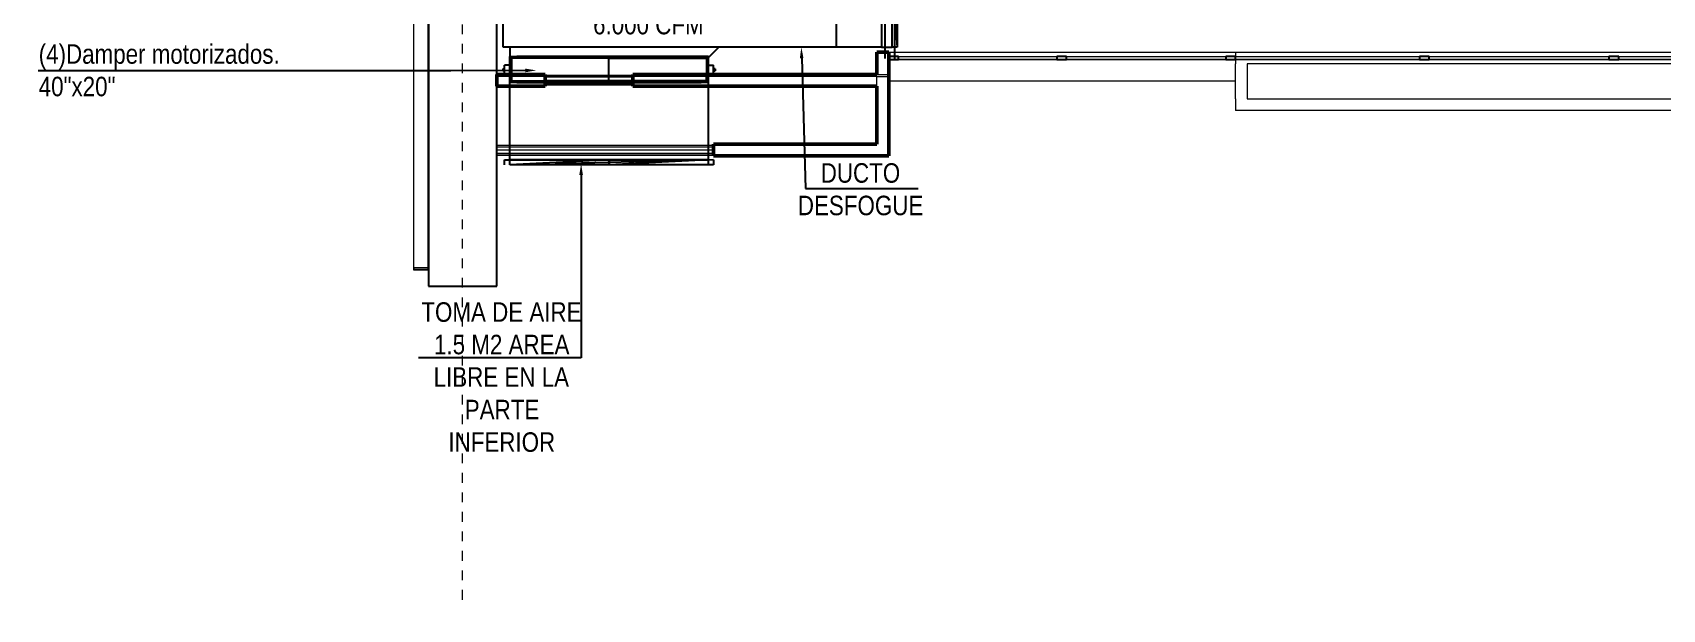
# Model space of a CAD drawing. Header units: inches. Extents: x -3 to 209, y -384 to 20.
# Drawn here: x 158.04 to 174.74, y -28.01 to -22.09 of the extents above; entities that cross this region are included whole.
import ezdxf
from ezdxf import colors
from ezdxf.entities.mleader import LeaderData, LeaderLine
from ezdxf.math import Vec2, Vec3

# ---------------------------------------------------------------- set-up
doc = ezdxf.new("R2010")
doc.units = ezdxf.units.IN
doc.header["$MEASUREMENT"] = 0
doc.linetypes.add('Grid Line 1_2_', pattern=[0.022225, 0.0127, -0.003175, 0.003175, -0.003175])
doc.linetypes.add('HIDDEN2', pattern=[0.1875, 0.125, -0.0625])
for name, color, linetype, lineweight in [('A-GLAZ', 253, 'Continuous', 13), ('A-GLAZ-CURT', 253, 'Continuous', 9), ('A-GLAZ-CWMG', 253, 'Continuous', 9), ('A-WALL-PATT', 253, 'Continuous', 50), ('HVAC -Textos Rejillas', 2, 'Continuous', 9), ('S-BEAM', 253, 'Continuous', 13), ('S-COLS', 6, 'Continuous', 13), ('S-GRID', 253, 'Continuous', 9)]:
    doc.layers.add(name, color=color, linetype=linetype, lineweight=lineweight)
for name, color, linetype in [('A-WALL', 253, 'Continuous'), ('BASE PLAN$0$NBS-HEAVY', 253, 'Continuous'), ('Hvac Textos', 7, 'Continuous'), ('HVAC-Accesorios', 1, 'Continuous'), ('HVAC-Extraccion', 114, 'Continuous'), ('HVAC-Rejillas', 2, 'HIDDEN2')]:
    doc.layers.add(name, color=color, linetype=linetype)
doc.styles.add('Arial Narrow', font='ARIALN.TTF', dxfattribs={"height": 0.00295})
doc.styles.get("Standard").update_dxf_attribs({"font": 'arial.ttf'})

# ---------------------------------------------------------------- blocks, each defined once
blk = doc.blocks.new('rr')
at = {"linetype": 'ByBlock', "lineweight": -2}
for p, q in [((-0.0127, -0.0127), (0.0127, 0.0127)), ((-0.0127, -0.0127), (-0.0127, 0.0127)), ((-0.0127, 0.0127), (0.0127, 0.0127)), ((0.0127, 0.0127), (0.0127, -0.0127)), ((0.0127, -0.0127), (-0.0127, -0.0127))]:
    blk.add_line(p, q, dxfattribs=at)
blk = doc.blocks.new('*U78')
blk.add_lwpolyline([(-1.0399, -0.0566), (-1.0399, 0), (0, 0), (0.0566, -0.0566), (-1.0399, -0.0566)])
blk = doc.blocks.new('Damper 36x34 - Damper 40x18-V18-1 - Mecánica')
for p, q in [((-0.07, 0.176), (-0.065, 0.176)), ((-0.07, 0.176), (-0.07, 0.078)), ((-0.065, 0.176), (0, 0.176)), ((0, 0.25), (1, 0.25)), ((0, 0.241), (0, 0.25)), ((0, 0.009), (0, 0.241)), ((0, 0.241), (1, 0.241)), ((1, 0.25), (1, 0.241)), ((1, 0.241), (1, 0.009)), ((-0.07, 0.137), (-0.089, 0.137)), ((-0.089, 0.133), (-0.089, 0.137)), ((-0.089, 0.137), (-0.089, 0.137)), ((-0.089, 0.13), (-0.089, 0.133)), ((-0.089, 0.125), (-0.089, 0.13)), ((-0.089, 0.12), (-0.089, 0.125)), ((-0.089, 0.118), (-0.089, 0.12)), ((-0.089, 0.117), (-0.089, 0.118)), ((-0.089, 0.117), (-0.07, 0.117)), ((-0.065, 0.078), (-0.07, 0.078)), ((0, 0.078), (-0.065, 0.078)), ((0, 0), (0, 0.009)), ((1, 0.009), (0, 0.009)), ((1, 0), (0, 0)), ((1, 0.009), (1, 0))]:
    blk.add_line(p, q)
blk = doc.blocks.new('soporte dampers - soporte dampers-960247-1 - Mecánica')
for p, q in [((-0.02, -0.26), (-0.02, 0.01)), ((-0.01, 0.01), (-0.02, 0.01)), ((-0.01, 0.01), (-0.01, -0.26)), ((-0.01, 0.01), (-0.01, -0.06)), ((0, 0.01), (-0.01, 0.01)), ((0.055, 0.01), (0, 0.01)), ((0, -0.06), (0, 0)), ((0, 0), (0.055, 0)), ((0.055, 0.01), (1.946, 0.01)), ((0.055, 0.01), (0.055, 0)), ((0.055, 0), (0.055, 0.01)), ((1.946, 0), (0.055, 0)), ((1.946, 0), (1.946, 0.01)), ((1.967, 0.01), (1.946, 0.01)), ((1.946, 0.01), (1.946, 0)), ((1.946, 0), (1.967, 0)), ((2.001, 0.01), (1.967, 0.01)), ((1.967, 0), (2.001, 0)), ((2.011, 0.01), (2.001, 0.01)), ((2.001, 0), (2.001, -0.06)), ((2.011, -0.19), (2.011, 0.01)), ((2.021, 0.01), (2.011, 0.01)), ((2.011, -0.06), (2.011, 0.01)), ((2.021, 0.01), (2.021, -0.26)), ((-0.01, -0.06), (0, -0.06)), ((2.001, -0.06), (2.011, -0.06)), ((-0.02, -0.26), (-0.01, -0.26)), ((0, -0.19), (-0.01, -0.19)), ((-0.01, -0.19), (-0.01, -0.26)), ((-0.01, -0.26), (0, -0.26)), ((0, -0.25), (0, -0.19)), ((0.055, -0.25), (0, -0.25)), ((0, -0.26), (0.055, -0.26)), ((0.055, -0.25), (1.946, -0.25)), ((0.055, -0.25), (0.055, -0.26)), ((0.055, -0.26), (0.055, -0.25)), ((1.946, -0.26), (0.055, -0.26)), ((1.946, -0.25), (1.946, -0.26)), ((1.946, -0.26), (1.946, -0.25)), ((1.946, -0.25), (2.001, -0.25)), ((2.001, -0.26), (1.946, -0.26)), ((2.001, -0.25), (2.001, -0.19)), ((2.001, -0.19), (2.011, -0.19)), ((2.011, -0.26), (2.001, -0.26)), ((2.011, -0.19), (2.011, -0.26)), ((2.021, -0.26), (2.011, -0.26))]:
    blk.add_line(p, q)

msp = doc.modelspace()

# ---------------------------------------------------------------- linework, layer by layer
at = {"layer": 'A-GLAZ', "lineweight": 18}
for p, q in [((164.189, -22.532), (163.289, -22.532)), ((163.289, -22.534), (164.189, -22.534)), ((164.189, -22.548), (163.289, -22.548)), ((163.289, -22.582), (164.189, -22.582)), ((163.289, -22.616), (164.189, -22.616)), ((164.189, -22.63), (163.289, -22.63)), ((164.189, -22.632), (163.289, -22.632)), ((162.795, -23.248), (165.014, -23.248)), ((165.014, -23.25), (162.795, -23.25)), ((162.795, -23.264), (165.014, -23.264)), ((165.014, -23.298), (162.795, -23.298)), ((165.014, -23.332), (162.795, -23.332)), ((162.795, -23.346), (165.014, -23.346)), ((162.795, -23.348), (165.014, -23.348))]:
    msp.add_line(p, q, dxfattribs=at)
at = {"layer": 'A-GLAZ-CURT', "lineweight": 18}
for p, q in [((168.532, -22.34), (166.91, -22.34)), ((166.91, -22.34), (166.91, -22.365)), ((166.91, -22.365), (168.532, -22.365)), ((168.532, -22.365), (168.532, -22.34)), ((170.265, -22.34), (168.632, -22.34)), ((168.632, -22.34), (168.632, -22.365)), ((168.632, -22.365), (170.265, -22.365)), ((170.265, -22.365), (170.265, -22.34)), ((172.249, -22.34), (170.365, -22.34)), ((170.365, -22.34), (170.365, -22.365)), ((170.365, -22.365), (172.249, -22.365)), ((172.249, -22.365), (172.249, -22.34)), ((174.192, -22.34), (172.349, -22.34)), ((172.349, -22.34), (172.349, -22.365)), ((172.349, -22.365), (174.192, -22.365)), ((174.192, -22.365), (174.192, -22.34)), ((176.136, -22.34), (174.292, -22.34)), ((174.292, -22.34), (174.292, -22.365)), ((174.292, -22.365), (176.136, -22.365))]:
    msp.add_line(p, q, dxfattribs=at)
at = {"layer": 'A-GLAZ-CWMG', "lineweight": 25, "extrusion": (0, 0, -1)}
for p, q in [((166.91, -22.337), (166.81, -22.337)), ((166.81, -22.337), (166.81, -22.367)), ((166.81, -22.367), (166.91, -22.367)), ((166.91, -22.367), (166.91, -22.337)), ((168.632, -22.337), (168.532, -22.337)), ((168.532, -22.337), (168.532, -22.367)), ((168.532, -22.367), (168.632, -22.367)), ((168.632, -22.367), (168.632, -22.337)), ((172.349, -22.337), (172.249, -22.337)), ((172.249, -22.337), (172.249, -22.367)), ((172.249, -22.367), (172.349, -22.367)), ((172.349, -22.367), (172.349, -22.337)), ((174.292, -22.337), (174.192, -22.337)), ((174.192, -22.337), (174.192, -22.367)), ((174.192, -22.367), (174.292, -22.367)), ((174.292, -22.367), (174.292, -22.337))]:
    msp.add_line(p, q, dxfattribs=at)
at = {"layer": 'A-GLAZ-CWMG'}
for p, q in [((166.91, -22.337), (168.532, -22.337)), ((166.91, -22.367), (168.532, -22.367)), ((168.632, -22.337), (170.265, -22.337)), ((168.632, -22.367), (170.265, -22.367)), ((170.365, -22.337), (172.249, -22.337)), ((170.365, -22.367), (172.249, -22.367)), ((172.349, -22.337), (174.192, -22.337)), ((172.349, -22.367), (174.192, -22.367)), ((174.292, -22.337), (176.136, -22.337)), ((174.292, -22.367), (176.136, -22.367))]:
    msp.add_line(p, q, dxfattribs=at)
at = {"layer": 'A-GLAZ-CWMG', "lineweight": 25}
for p, q in [((170.365, -22.337), (170.265, -22.337)), ((170.265, -22.337), (170.265, -22.367)), ((170.265, -22.367), (170.365, -22.367)), ((170.365, -22.367), (170.365, -22.337))]:
    msp.add_line(p, q, dxfattribs=at)
at = {"layer": 'A-WALL', "lineweight": 50}
for p, q in [((166.69, -22.292), (166.69, -22.522)), ((166.81, -22.292), (166.69, -22.292)), ((166.81, -22.522), (166.81, -22.292)), ((163.289, -22.522), (162.794, -22.522)), ((162.794, -22.522), (162.794, -22.642)), ((163.289, -22.642), (163.289, -22.522)), ((166.69, -22.522), (164.189, -22.522)), ((164.189, -22.522), (164.189, -22.642)), ((166.81, -22.542), (166.81, -22.522)), ((166.81, -22.542), (166.81, -22.522)), ((166.81, -23.358), (166.81, -22.542)), ((162.794, -22.642), (163.289, -22.642)), ((164.189, -22.642), (166.69, -22.642)), ((166.69, -22.642), (166.69, -23.238)), ((166.69, -23.238), (165.014, -23.238)), ((165.014, -23.238), (165.014, -23.358)), ((165.014, -23.358), (166.69, -23.358)), ((166.69, -23.358), (166.81, -23.358))]:
    msp.add_line(p, q, dxfattribs=at)
at = {"layer": 'A-WALL', "lineweight": 18}
for p, q in [((166.81, -22.292), (170.365, -22.292)), ((170.365, -22.292), (185.905, -22.292)), ((170.365, -22.292), (170.365, -22.337)), ((170.365, -22.367), (170.365, -22.412)), ((163.289, -22.542), (162.794, -22.542)), ((166.69, -22.542), (164.189, -22.542)), ((166.69, -22.522), (166.81, -22.522)), ((166.69, -22.642), (166.69, -22.542)), ((166.69, -22.542), (166.81, -22.542)), ((170.365, -22.772), (170.365, -22.412)), ((185.905, -22.412), (170.485, -22.412)), ((170.485, -22.412), (170.485, -22.772)), ((170.365, -22.592), (166.81, -22.592)), ((170.365, -22.772), (170.365, -22.892)), ((170.485, -22.772), (187.743, -22.772)), ((187.863, -22.892), (170.365, -22.892))]:
    msp.add_line(p, q, dxfattribs=at)
at = {"layer": 'A-WALL-PATT', "linetype": 'Continuous', "lineweight": 9}
msp.add_line((165.762, -22.523), (165.751, -22.542), dxfattribs=at)
at = {"layer": 'BASE PLAN$0$NBS-HEAVY'}
for p, q in [((166.773, -22.358), (166.773, -19.936)), ((166.873, -22.358), (166.873, -19.964))]:
    msp.add_line(p, q, dxfattribs=at)
at = {"layer": 'HVAC-Extraccion'}
for p, q in [((162.86, -22.243), (162.86, -21.887)), ((166.276, -22.242), (166.276, -21.887)), ((166.276, -22.242), (162.86, -22.243))]:
    msp.add_line(p, q, dxfattribs=at)
for points in [[(166.736, -22.242), (166.276, -22.242), (166.276, -21.531), (166.736, -20.82)], [(166.736, -22.242), (166.846, -22.242), (166.846, -20.82), (166.736, -20.82)], [(164.96, -23.399), (162.928, -23.399), (162.928, -22.353), (164.96, -22.353)]]:
    msp.add_lwpolyline(points, close=True, dxfattribs=at)
at = {"layer": 'S-BEAM'}
for p, q in [((161.941, -17.784), (161.941, -24.507)), ((162.091, -24.507), (162.091, -17.784)), ((161.941, -24.507), (161.941, -24.526)), ((161.946, -24.526), (161.946, -24.507)), ((162.081, -24.506), (161.951, -24.506)), ((161.951, -24.506), (162.081, -24.506)), ((161.951, -24.527), (162.081, -24.527)), ((162.081, -24.527), (161.951, -24.527)), ((162.086, -24.507), (162.086, -24.526)), ((162.091, -24.526), (162.091, -24.507))]:
    msp.add_line(p, q, dxfattribs=at)
for centre, major_axis, start_param, end_param in [((161.951, -24.507), (0.01, 0), 1.570796, 3.141593), ((161.951, -24.526), (0.01, 0), 3.141593, 4.712389), ((161.951, -24.507), (0.005, 0), 1.570796, 3.141593), ((161.951, -24.526), (0.005, 0), 3.141593, 4.712389), ((162.081, -24.507), (0.01, 0), 0, 1.570796), ((162.081, -24.507), (0.005, 0), 0, 1.570796), ((162.081, -24.526), (0.01, 0), 4.712389, 6.283185), ((162.081, -24.526), (0.005, 0), 4.712389, 6.283185)]:
    msp.add_ellipse(centre, major_axis=major_axis, ratio=0.059533, start_param=start_param, end_param=end_param, dxfattribs=at)
at = {"layer": 'S-COLS', "lineweight": 25}
for p, q in [((162.095, -21.692), (162.095, -24.692)), ((162.795, -24.692), (162.795, -21.692)), ((162.095, -24.692), (162.795, -24.692))]:
    msp.add_line(p, q, dxfattribs=at)
at = {"layer": 'S-GRID', "linetype": 'Grid Line 1_2_'}
msp.add_line((162.44, 18.992), (162.44, -28.008), dxfattribs=at)

# ---------------------------------------------------------------- block references
at = {"layer": 'HVAC-Accesorios', "xscale": -1, "rotation": 180}
for name, p in [('Damper 36x34 - Damper 40x18-V18-1 - Mecánica', (162.943, -22.347)), ('soporte dampers - soporte dampers-960247-1 - Mecánica', (162.943, -22.596))]:
    msp.add_blockref(name, p, dxfattribs=at)
at = {"layer": 'HVAC-Accesorios', "rotation": 180}
msp.add_blockref('Damper 36x34 - Damper 40x18-V18-1 - Mecánica', (164.943, -22.347), dxfattribs=at)
at = {"layer": 'HVAC-Extraccion', "xscale": -1.953866694221574, "yscale": 1.953866694221574, "zscale": 1.953866694221574, "rotation": 180}
msp.add_blockref('*U78', (164.96, -22.353), dxfattribs=at)
at = {"layer": 'HVAC-Rejillas', "yscale": 2, "zscale": 12}
for p, xscale, rotation in [((166.871, -21.887), 28, 270), ((163.944, -23.424), 84.252, 180), ((163.436, -23.424), 40, 180), ((164.452, -23.424), 40, 180)]:
    msp.add_blockref('rr', p, dxfattribs=dict(at, xscale=xscale, rotation=rotation))

# ---------------------------------------------------------------- texts
at = {"layer": 'HVAC -Textos Rejillas', "char_height": 0.2, "width": 1.6348, "attachment_point": 1, "style": 'Arial Narrow'}
for s, insert in [('\\pi0.43255;28"x20"\\P\\pi0.26345;6.000 CFM ', (163.517, -21.577)), ('\\pi0.42375;DUCTO \\P\\pi0.1893;DESFOGUE ', (165.69, -23.432)), ('\\pi0.0053282;TOMA DE AIRE \\P\\pi0.13541;1.5 M2 AREA \\P\\pi0.13139;LIBRE EN LA \\P\\pi0.45049;PARTE \\P\\pi0.28261;INFERIOR', (162.015, -24.858))]:
    msp.add_mtext(s, dxfattribs=dict(at, insert=insert))
at = {"layer": 'Hvac Textos', "insert": (158.099, -22.212), "char_height": 0.2, "width": 2.9638, "attachment_point": 1, "style": 'Arial Narrow'}
msp.add_mtext('(4)Damper motorizados. 40"x20"', dxfattribs=at)

# ---------------------------------------------------------------- leaders
at = {"layer": 'HVAC -Textos Rejillas'}
ml = msp.add_multileader_mtext('Standard', dxfattribs=at)
ml.set_content('', color=256)
ml.set_leader_properties()
ml.build(insert=Vec2(0, 0))
ml.multileader.update_dxf_attribs({"dogleg_length": 0.36, "arrow_head_size": 0.113})
ctx = ml.context
ctx.base_point, ctx.char_height, ctx.arrow_head_size, ctx.landing_gap_size, ctx.plane_origin, ctx.plane_x_axis, ctx.plane_y_axis = Vec3(167.225, -23.691), 0.113, 0.113, 0.0564, Vec3(171.822, -23.172), Vec3(-1, 0), Vec3(0, -1)
ctx.text_align_type = 2
notes = []
notes.append((ctx, [(1, (1, 1, 0), (165.957, -23.691), (1, 0), 1.155, [(0, [(165.915, -22.242)], 0, [])])]))
ctx.mtext.insert, ctx.mtext.text_direction, ctx.mtext.rotation, ctx.mtext.alignment, ctx.mtext.flow_direction = Vec3(167.168, -23.747), Vec3(-1, 0), 3.141593, 3, 5
ml = msp.add_multileader_mtext('Standard', dxfattribs=at)
ml.set_content('', color=256)
ml.set_leader_properties()
ml.build(insert=Vec2(0, 0))
ml.multileader.update_dxf_attribs({"dogleg_length": 0.36, "arrow_head_size": 0.113})
ctx = ml.context
ctx.base_point, ctx.char_height, ctx.arrow_head_size, ctx.landing_gap_size, ctx.plane_origin, ctx.plane_x_axis, ctx.plane_y_axis = Vec3(161.99, -25.429), 0.113, 0.113, 0.0564, Vec3(157.724, -25.919), Vec3(-1, 0), Vec3(0, -1)
notes.append((ctx, [(1, (1, 1, 0), (163.658, -25.429), (-1, 0), 1.668, [(0, [(163.658, -23.439)], 0, [])])]))
ctx.mtext.insert, ctx.mtext.text_direction, ctx.mtext.rotation, ctx.mtext.flow_direction = Vec3(161.934, -25.485), Vec3(-1, 0), 3.141593, 5
at = {"layer": 'Hvac Textos'}
ml = msp.add_multileader_mtext('Standard', dxfattribs=at)
ml.set_content('', color=256)
ml.set_leader_properties()
ml.build(insert=Vec2(0, 0))
ml.multileader.update_dxf_attribs({"dogleg_length": 0.36, "arrow_head_size": 0.113})
ctx = ml.context
ctx.base_point, ctx.char_height, ctx.arrow_head_size, ctx.landing_gap_size, ctx.plane_origin, ctx.plane_x_axis, ctx.plane_y_axis = Vec3(158.093, -22.486), 0.113, 0.113, 0.0564, Vec3(157.506, -22.973), Vec3(-1, 0), Vec3(0, -1)
notes.append((ctx, [(1, (1, 1, 0), (162.323, -22.486), (-1, 0), 4.23, [(0, [(163.199, -22.48)], 0, [])])]))
ctx.mtext.insert, ctx.mtext.text_direction, ctx.mtext.rotation, ctx.mtext.flow_direction = Vec3(158.036, -22.542), Vec3(-1, 0), 3.141593, 5
for ctx, leaders in notes:
    for number, flags, end, landing, length, lines in leaders:
        leader = LeaderData()
        leader.index, (leader.has_last_leader_line, leader.has_dogleg_vector, leader.attachment_direction) = number, flags
        leader.last_leader_point, leader.dogleg_vector, leader.dogleg_length = Vec3(end), Vec3(landing), length
        for number, points, colour, breaks in lines:
            line = LeaderLine()
            line.index, line.vertices, line.color, line.breaks = number, Vec3.list(points), colors.encode_raw_color(colour), breaks
            leader.lines.append(line)
        ctx.leaders.append(leader)

doc.saveas('drawing.dxf')
